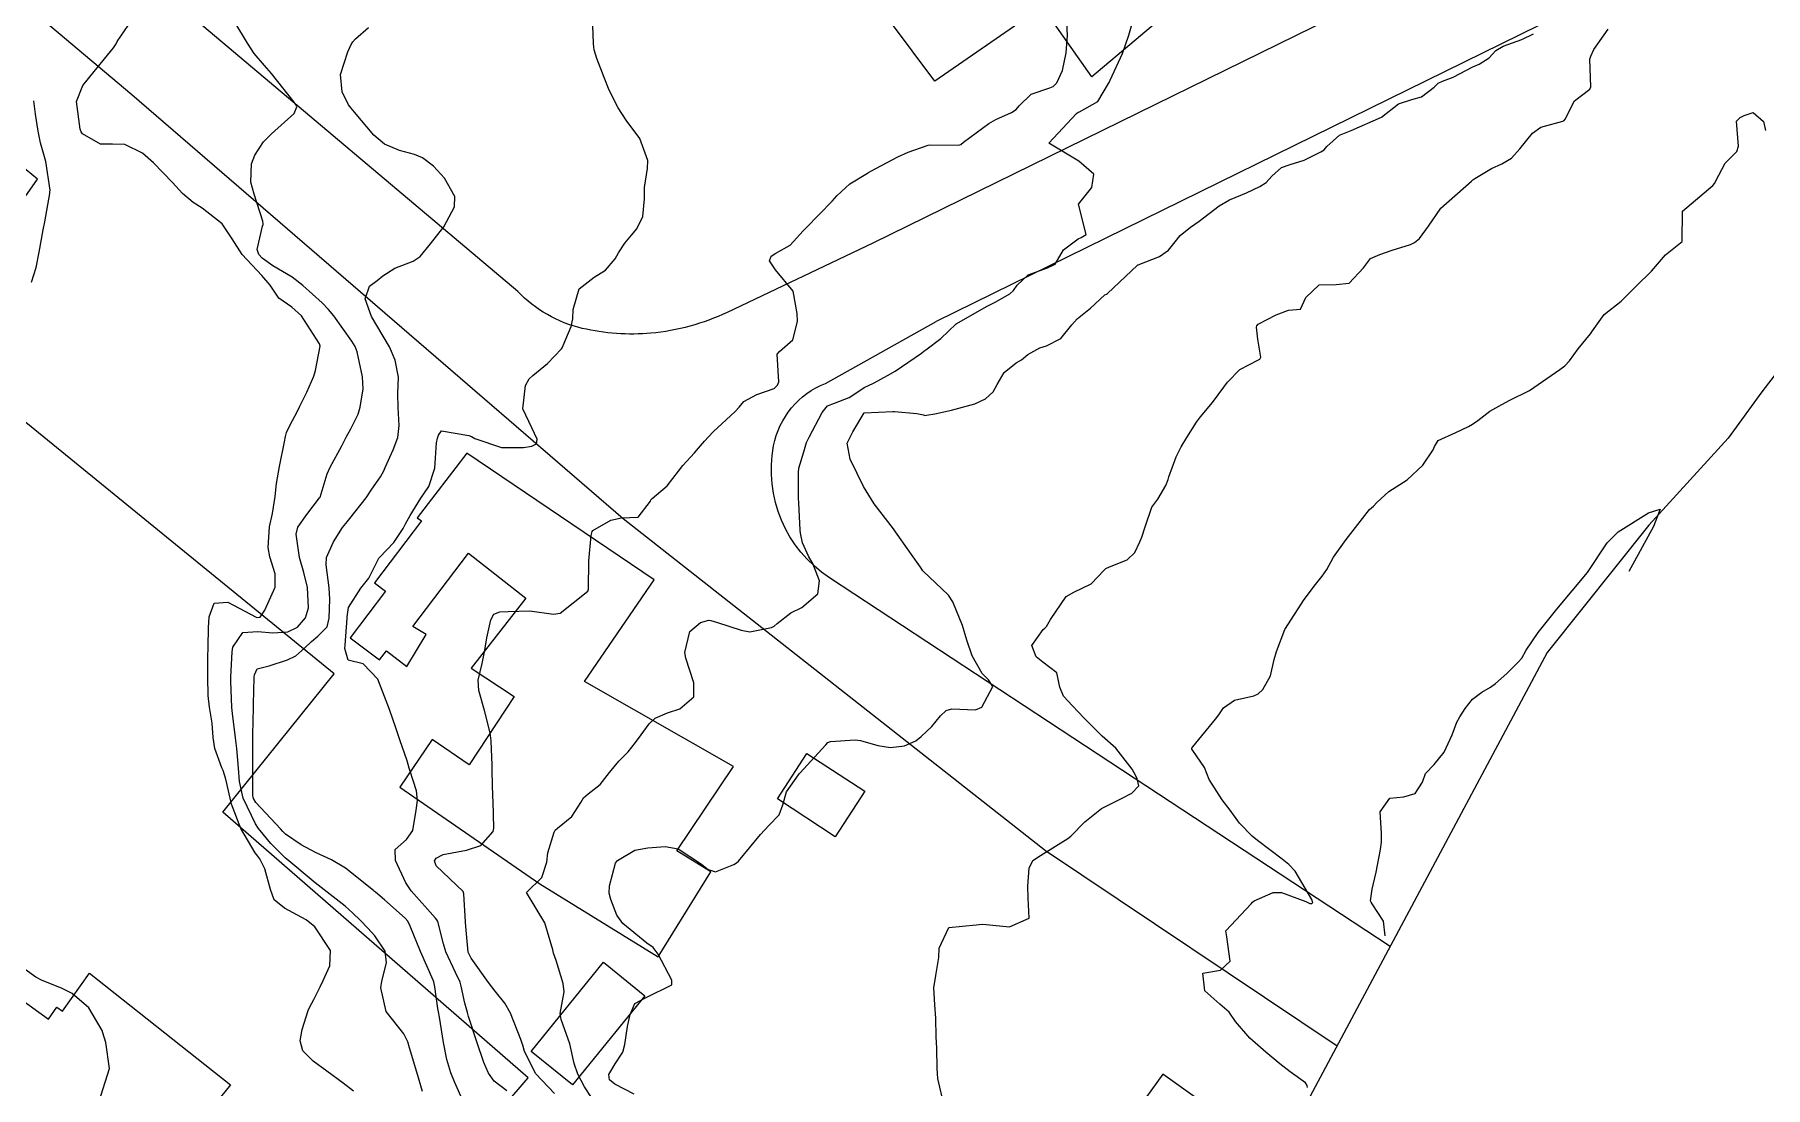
# Model space of a CAD drawing. Header units: metres. Extents: x 298520 to 308411, y 7433745 to 7450750.
# Drawn here: x 300615.8 to 300730.4, y 7446574.8 to 7446644.5 of the extents above; entities that cross this region are included whole.
import ezdxf

# ---------------------------------------------------------------- set-up
doc = ezdxf.new("R2010")
doc.units = ezdxf.units.M
doc.header["$LTSCALE"] = 10
for name, color, linetype in [('Area', 45, 'Continuous'), ('Curvas de Nivel 1m', 11, 'Continuous'), ('Curvas de Nivel 5m', 15, 'Continuous'), ('Edificações', 30, 'Continuous'), ('Vias Primárias', 230, 'Continuous')]:
    doc.layers.add(name, color=color, linetype=linetype)

msp = doc.modelspace()

# ---------------------------------------------------------------- linework, layer by layer
at = {"layer": 'Area'}
msp.add_polyline3d([(300735.27, 7446627.49, 693.64), (300730.15, 7446620.84, 692.67), (300727.91, 7446617.78, 692.66), (300722.66, 7446612.02, 692.78), (300715.94, 7446603.59, 692.84), (300691.58, 7446558, 695.87)], dxfattribs=at)
at = {"layer": 'Curvas de Nivel 1m', "flags": 128}
for points, elevation in [([(300647.04, 7446574.57), (300646.2, 7446575.2), (300645.82, 7446575.73), (300645.52, 7446576.43), (300645.09, 7446577.74), (300644.51, 7446579.49), (300644.43, 7446579.75), (300644.26, 7446580.37), (300644.02, 7446581.5), (300643.95, 7446581.75), (300643.65, 7446582.39), (300643.01, 7446583.77), (300642.84, 7446584.3), (300642.47, 7446585.78), (300642.42, 7446585.88), (300642.33, 7446586), (300640.71, 7446587.8), (300640.35, 7446588.33), (300639.68, 7446589.81), (300639.65, 7446590.53), (300640.39, 7446591.21), (300640.81, 7446591.79), (300641.05, 7446593.15), (300641.12, 7446593.79), (300641.07, 7446594.43), (300640.62, 7446595.8), (300640.58, 7446595.93), (300640.45, 7446596.4), (300639.96, 7446597.8), (300639.69, 7446598.59), (300639.27, 7446599.81), (300638.51, 7446601.82), (300637.53, 7446602.84), (300636.53, 7446603.08), (300636.31, 7446603.85), (300636.33, 7446604.06), (300636.47, 7446605.85), (300636.48, 7446605.94), (300636.57, 7446606.55), (300637.37, 7446607.84), (300637.91, 7446608.51), (300638.57, 7446609.82), (300638.61, 7446609.88), (300639.57, 7446610.86), (300640.18, 7446611.8), (300640.34, 7446612.09), (300640.64, 7446612.66), (300641.34, 7446613.79), (300641.87, 7446614.58), (300642.27, 7446615.78), (300642.38, 7446617.46), (300642.45, 7446617.77), (300642.51, 7446617.97), (300642.71, 7446618.25), (300644.52, 7446617.94), (300644.7, 7446617.87), (300644.92, 7446617.75), (300646.7, 7446617.16), (300648.14, 7446617.15), (300648.7, 7446617.23), (300649, 7446617.4), (300649.05, 7446617.7), (300648.71, 7446618.46), (300648.1, 7446619.71), (300648.29, 7446621.25), (300648.53, 7446621.7), (300648.76, 7446621.92), (300649.74, 7446622.72), (300650.66, 7446623.68), (300650.7, 7446623.75), (300650.78, 7446623.91), (300651.31, 7446625.16), (300651.41, 7446625.67), (300651.44, 7446626.3), (300651.83, 7446627.66), (300652.83, 7446628.43), (300653.58, 7446628.9), (300654.21, 7446629.64), (300654.44, 7446630.05), (300654.86, 7446630.68), (300655.29, 7446631.2), (300655.66, 7446631.62), (300656.05, 7446632.45), (300656.15, 7446633.62), (300656.16, 7446634.36), (300656.36, 7446635.62), (300656.38, 7446636.16), (300655.84, 7446637.62), (300654.95, 7446638.82), (300654.41, 7446639.64), (300653.81, 7446640.81), (300653.48, 7446641.65), (300653.01, 7446642.91), (300652.83, 7446643.48), (300652.81, 7446643.65), (300652.78, 7446643.89), (300652.72, 7446645.65)], 687), ([(300636.89, 7446574.54), (300636.2, 7446575.07), (300635.12, 7446575.86), (300634.21, 7446576.52), (300633.54, 7446577.21), (300633.35, 7446577.88), (300633.5, 7446578.62), (300633.89, 7446579.87), (300633.99, 7446580.13), (300634.26, 7446580.61), (300634.69, 7446581.45), (300634.88, 7446581.86), (300635.32, 7446582.83), (300635.36, 7446583.86), (300634.32, 7446585.42), (300633.75, 7446585.88), (300632.33, 7446586.66), (300631.64, 7446587.2), (300631.39, 7446587.9), (300631.03, 7446589.25), (300630.68, 7446589.92), (300630.55, 7446590.09), (300630.38, 7446590.31), (300629.43, 7446591.93), (300628.82, 7446593.53), (300628.72, 7446593.94), (300628.44, 7446595.19), (300628.27, 7446595.77), (300628.18, 7446595.94), (300627.72, 7446597.22), (300627.61, 7446597.95), (300627.53, 7446598.9), (300627.35, 7446599.96), (300627.27, 7446600.73), (300627.24, 7446601.95), (300627.25, 7446603.24), (300627.26, 7446603.95), (300627.29, 7446605.22), (300627.33, 7446605.95), (300627.67, 7446606.85), (300628.57, 7446606.91), (300630.45, 7446605.92), (300630.56, 7446605.89), (300630.72, 7446605.92), (300631.03, 7446606.38), (300631.71, 7446607.9), (300631.71, 7446608.79), (300631.36, 7446609.91), (300631.24, 7446610.53), (300631.33, 7446611.91), (300631.52, 7446612.78), (300631.71, 7446613.9), (300631.8, 7446614.76), (300632, 7446615.9), (300632.32, 7446617.52), (300632.38, 7446617.89), (300632.45, 7446618.15), (300632.72, 7446618.7), (300633.13, 7446619.48), (300633.34, 7446619.88), (300633.81, 7446620.81), (300634.26, 7446621.87), (300634.37, 7446622.26), (300634.68, 7446623.87), (300634.63, 7446624.01), (300633.45, 7446625.88), (300632.81, 7446626.44), (300631.94, 7446627.03), (300631.37, 7446627.91), (300630.83, 7446628.53), (300629.52, 7446629.93), (300628.86, 7446630.97), (300628.2, 7446631.95), (300626.88, 7446633), (300626.28, 7446633.37), (300625.57, 7446633.98), (300624.9, 7446634.69), (300623.65, 7446636), (300622.93, 7446636.63), (300621.74, 7446637.21), (300620.93, 7446637.23), (300620.13, 7446637.24), (300618.94, 7446637.91), (300618.85, 7446638.06), (300618.79, 7446638.22), (300618.54, 7446640.06), (300618.98, 7446641.13), (300619.72, 7446642.05), (300621.01, 7446643.61), (300621.17, 7446643.87), (300621.25, 7446644.03), (300621.96, 7446645.09)], 684), ([(300644.18, 7446573.82), (300643.59, 7446575.15), (300643.34, 7446575.76), (300643.07, 7446576.63), (300642.85, 7446577.77), (300642.58, 7446579.44), (300642.52, 7446579.78), (300642.48, 7446580), (300642.27, 7446581.44), (300642.21, 7446581.78), (300642.17, 7446581.88), (300641.32, 7446583.79), (300640.65, 7446585.47), (300640.49, 7446585.8), (300640.32, 7446586), (300638.94, 7446587.21), (300638.34, 7446587.71), (300638.28, 7446587.76), (300638.22, 7446587.82), (300636.36, 7446589.31), (300635.43, 7446589.86), (300634.38, 7446590.33), (300633.42, 7446590.84), (300632.39, 7446591.56), (300632.22, 7446591.72), (300632.06, 7446591.9), (300630.42, 7446593.66), (300630.27, 7446593.92), (300630.23, 7446594.12), (300630.22, 7446595.92), (300630.22, 7446596.14), (300630.23, 7446597.92), (300630.23, 7446598.16), (300630.26, 7446599.92), (300630.26, 7446600.16), (300630.31, 7446601.92), (300630.34, 7446602.1), (300630.52, 7446602.49), (300631.31, 7446602.7), (300632.53, 7446603.1), (300633.07, 7446603.35), (300633.67, 7446603.88), (300634.11, 7446604.31), (300634.54, 7446604.66), (300635.14, 7446605.28), (300635.29, 7446605.86), (300635.33, 7446607.11), (300635.29, 7446607.86), (300635.08, 7446609.39), (300635.11, 7446609.87), (300635.57, 7446610.91), (300636.17, 7446611.85), (300636.38, 7446612.11), (300636.64, 7446612.45), (300637.72, 7446613.83), (300638.1, 7446614.39), (300638.67, 7446615.22), (300638.89, 7446615.6), (300638.99, 7446615.82), (300639.51, 7446617), (300639.82, 7446617.81), (300639.92, 7446618.6), (300639.84, 7446619.81), (300639.82, 7446620.73), (300639.86, 7446621.81), (300639.64, 7446622.93), (300639.27, 7446623.82), (300638.79, 7446624.64), (300638.09, 7446625.83), (300637.66, 7446626.99), (300637.95, 7446627.83), (300638.45, 7446628.2), (300638.83, 7446628.52), (300639.62, 7446629.02), (300640.84, 7446629.5), (300641.31, 7446629.79), (300642, 7446630.63), (300642.87, 7446631.77), (300643.57, 7446633.08), (300643.61, 7446633.76), (300642.91, 7446634.99), (300642.18, 7446635.78), (300641.46, 7446636.32), (300640.93, 7446636.56), (300639.93, 7446636.81), (300638.94, 7446637.24), (300638.23, 7446637.83), (300636.96, 7446639.35), (300636.73, 7446639.62), (300636.55, 7446639.85), (300636.13, 7446640.7), (300636.03, 7446641.85), (300636.51, 7446643.35), (300636.73, 7446643.84), (300636.84, 7446644.02), (300637.02, 7446644.21), (300637.89, 7446644.97)], 686), ([(300650.19, 7446574.38), (300648.97, 7446575.69), (300648.22, 7446577.16), (300648.1, 7446577.58), (300648.06, 7446577.7), (300647.98, 7446577.96), (300647.28, 7446579.71), (300646.91, 7446580.37), (300646.27, 7446581.16), (300645.82, 7446581.73), (300644.69, 7446583.35), (300644.49, 7446583.75), (300644.32, 7446585.43), (300644.31, 7446585.73), (300644.31, 7446585.75), (300644.2, 7446587.61), (300644.15, 7446587.75), (300642.37, 7446589.46), (300642.26, 7446589.78), (300642.37, 7446589.97), (300642.82, 7446590.21), (300644.38, 7446590.49), (300645.32, 7446590.8), (300646.15, 7446591.73), (300646.19, 7446591.94), (300646.13, 7446593.73), (300646.12, 7446594.03), (300646.08, 7446595.73), (300646.07, 7446596.11), (300646.01, 7446597.73), (300645.93, 7446598.27), (300645.56, 7446599.74), (300645.18, 7446601.07), (300645.15, 7446601.74), (300645.42, 7446602.85), (300645.59, 7446603.74), (300645.73, 7446604.55), (300645.99, 7446605.74), (300646.18, 7446606.12), (300646.57, 7446606.27), (300647.14, 7446606.29), (300648.57, 7446606.33), (300650.13, 7446606.12), (300650.57, 7446606.19), (300652.41, 7446607.65), (300652.46, 7446607.77), (300652.48, 7446609.65), (300652.63, 7446611.32), (300652.69, 7446611.59), (300652.73, 7446611.65), (300653.92, 7446612.35), (300654.64, 7446612.49), (300655.73, 7446612.53), (300656.56, 7446613.61), (300656.59, 7446613.68), (300656.66, 7446613.77), (300657.66, 7446614.61), (300658.41, 7446615.58), (300658.69, 7446615.95), (300659.46, 7446616.81), (300660.14, 7446617.57), (300660.4, 7446617.86), (300660.71, 7446618.19), (300662.16, 7446619.54), (300662.43, 7446619.83), (300662.73, 7446620.19), (300663.6, 7446620.66), (300664.75, 7446621.05), (300664.97, 7446621.29), (300665.05, 7446621.51), (300664.94, 7446623.34), (300665.09, 7446623.51), (300665.99, 7446624.29), (300666.29, 7446625.5), (300666.27, 7446626.03), (300666, 7446627.5), (300664.84, 7446628.92), (300664.44, 7446629.51), (300664.55, 7446629.81), (300664.85, 7446630.01), (300665.81, 7446630.55), (300666.66, 7446631.49), (300666.77, 7446631.6), (300666.87, 7446631.69), (300668.59, 7446633.46), (300668.73, 7446633.63), (300668.9, 7446633.82), (300669.75, 7446634.62), (300670.92, 7446635.31), (300671, 7446635.36), (300671.14, 7446635.44), (300672.93, 7446636.39), (300673.62, 7446636.71), (300674.94, 7446637.18), (300675.13, 7446637.2), (300676.94, 7446637.16), (300677.1, 7446637.21), (300677.29, 7446637.36), (300678.96, 7446638.61), (300679.43, 7446638.86), (300680.46, 7446639.33), (300680.76, 7446639.52), (300680.97, 7446639.78), (300681.76, 7446640.54), (300682.99, 7446640.97), (300683.23, 7446641.06), (300683.46, 7446641.29), (300683.83, 7446642.12), (300684.09, 7446643.28), (300684.17, 7446644.43), (300684.13, 7446645.28)], 688), ([(300652.65, 7446574.12), (300652.19, 7446574.82), (300651.74, 7446575.66), (300651.51, 7446576.36), (300651.21, 7446577.67), (300650.64, 7446579.28), (300650.57, 7446579.68), (300650.83, 7446581.11), (300650.78, 7446581.67), (300650.3, 7446583.19), (300650.13, 7446583.68), (300650.09, 7446583.9), (300649.56, 7446585.69), (300648.34, 7446587.7), (300649.37, 7446588.68), (300649.69, 7446589.69), (300649.75, 7446590.31), (300650.17, 7446591.68), (300650.25, 7446591.82), (300650.4, 7446591.95), (300651.35, 7446592.73), (300651.94, 7446593.66), (300652.13, 7446593.95), (300652.42, 7446594.23), (300653.23, 7446594.84), (300653.85, 7446595.64), (300654.45, 7446596.39), (300655.08, 7446597), (300655.56, 7446597.62), (300655.95, 7446598.13), (300656.48, 7446598.86), (300656.86, 7446599.23), (300657.69, 7446599.59), (300658.5, 7446599.86), (300659.42, 7446600.65), (300659.42, 7446601.57), (300658.89, 7446603.21), (300658.83, 7446603.58), (300659.16, 7446604.97), (300659.87, 7446605.57), (300660.42, 7446605.71), (300660.56, 7446605.69), (300661, 7446605.56), (300662.56, 7446605.05), (300663.14, 7446604.95), (300664.56, 7446605.23), (300664.75, 7446605.32), (300664.95, 7446605.51), (300665.86, 7446606.21), (300666.57, 7446606.56), (300667.63, 7446607.47), (300667.75, 7446608.32), (300667.31, 7446609.48), (300667.05, 7446609.92), (300666.63, 7446610.83), (300666.48, 7446611.49), (300666.46, 7446611.67), (300666.37, 7446613.49), (300666.36, 7446613.79), (300666.35, 7446615.49), (300666.39, 7446615.79), (300666.7, 7446616.87), (300666.89, 7446617.49), (300667.06, 7446617.84), (300667.92, 7446619.47), (300668.27, 7446619.92), (300668.73, 7446620.09), (300669.72, 7446620.47), (300670.75, 7446621.14), (300670.95, 7446621.24), (300671.36, 7446621.43), (300672.25, 7446621.93), (300672.76, 7446622.2), (300674.51, 7446623.39), (300674.65, 7446623.52), (300674.78, 7446623.62), (300675.79, 7446624.38), (300676.8, 7446625.33), (300676.83, 7446625.35), (300676.85, 7446625.37), (300678.81, 7446626.48), (300679.38, 7446626.77), (300680.35, 7446627.32), (300680.6, 7446627.54), (300680.83, 7446627.9), (300681.56, 7446628.59), (300682.84, 7446629.04), (300683.35, 7446629.29), (300683.91, 7446630.23), (300684.87, 7446630.96), (300685.08, 7446631.05), (300685.4, 7446631.26), (300684.89, 7446633.27), (300685.79, 7446634.37), (300685.92, 7446635.26), (300684.93, 7446636.12), (300682.94, 7446637.3), (300684.76, 7446639.27), (300684.88, 7446639.35), (300684.96, 7446639.38), (300686.17, 7446640.06), (300686.89, 7446641.25), (300686.92, 7446641.32), (300687, 7446641.47), (300687.82, 7446643.24), (300688.24, 7446644.45), (300688.45, 7446645.23)], 689), ([(300676, 7446573.56), (300675.58, 7446575.38), (300675.55, 7446576.04), (300675.51, 7446577.38), (300675.47, 7446578.14), (300675.45, 7446579.38), (300675.38, 7446580.26), (300675.32, 7446581.38), (300675.46, 7446582.2), (300675.66, 7446583.38), (300675.68, 7446584), (300676.32, 7446585.37), (300678.12, 7446585.56), (300678.33, 7446585.58), (300678.57, 7446585.6), (300680.32, 7446585.41), (300681.64, 7446585.99), (300681.56, 7446587.31), (300681.55, 7446588.11), (300681.64, 7446589.31), (300681.88, 7446589.8), (300682.38, 7446590.13), (300684.2, 7446591.27), (300684.39, 7446591.43), (300685.31, 7446592.36), (300686.41, 7446593.25), (300687.74, 7446593.92), (300688.43, 7446594.27), (300688.9, 7446594.76), (300688.79, 7446595.22), (300688.67, 7446595.45), (300688.45, 7446595.86), (300687.36, 7446597.24), (300686.47, 7446598.04), (300685.26, 7446599.26), (300684.5, 7446600.06), (300683.91, 7446600.68), (300683.66, 7446601.28), (300683.46, 7446602.23), (300682.53, 7446602.95), (300682.1, 7446603.3), (300681.81, 7446604.04), (300682.56, 7446605.11), (300682.67, 7446605.19), (300682.77, 7446605.3), (300683.04, 7446605.76), (300684.09, 7446607.28), (300684.59, 7446607.58), (300685.73, 7446608.12), (300686.6, 7446609.03), (300686.71, 7446609.14), (300686.95, 7446609.25), (300688.13, 7446609.72), (300688.62, 7446610.19), (300688.95, 7446610.9), (300689.09, 7446611.22), (300689.32, 7446611.9), (300689.75, 7446613.21), (300690.14, 7446613.73), (300690.67, 7446614.63), (300690.83, 7446615.04), (300690.88, 7446615.2), (300691.36, 7446616.53), (300691.7, 7446617.19), (300692.08, 7446617.81), (300692.72, 7446618.84), (300692.97, 7446619.18), (300693.76, 7446620.14), (300694.52, 7446621.15), (300694.76, 7446621.47), (300695.59, 7446622.32), (300696.77, 7446622.93), (300696.91, 7446622.99), (300696.97, 7446623.13), (300696.78, 7446624.32), (300696.69, 7446625.13), (300696.71, 7446625.21), (300696.8, 7446625.31), (300697.98, 7446625.94), (300698.81, 7446626.25), (300699.6, 7446626.31), (300699.94, 7446627.09), (300700.83, 7446627.92), (300701.96, 7446627.94), (300702.83, 7446628.04), (300703.77, 7446629.05), (300704.24, 7446629.66), (300704.86, 7446629.93), (300705.66, 7446630.22), (300706.87, 7446630.59), (300707.15, 7446630.73), (300707.48, 7446631), (300708.08, 7446631.8), (300708.89, 7446632.99), (300710.91, 7446634.79), (300711, 7446634.87), (300711.14, 7446634.96), (300712.24, 7446635.63), (300712.93, 7446635.93), (300713.56, 7446636.31), (300714.13, 7446636.92), (300714.95, 7446637.97), (300715.51, 7446638.36), (300716.96, 7446638.76), (300717.05, 7446638.8), (300717.12, 7446638.89), (300717.75, 7446640.11), (300718.75, 7446640.87), (300718.82, 7446641.03), (300718.76, 7446642.87), (300718.82, 7446643.07), (300719.02, 7446643.5), (300719.98, 7446644.86)], 691), ([(300615.57, 7446628.1), (300615.87, 7446629.06), (300616.08, 7446630.09), (300616.35, 7446631.57), (300616.45, 7446632.09), (300616.78, 7446633.97), (300616.79, 7446634.08), (300616.8, 7446634.18), (300616.51, 7446636.09), (300616.17, 7446637.33), (300616.01, 7446638.09), (300615.83, 7446639.22), (300615.72, 7446640.1)], 683), ([(300700.05, 7446574.79), (300700.04, 7446574.92), (300699.93, 7446575.08), (300698.92, 7446575.81), (300698.22, 7446576.35), (300697.3, 7446577.12), (300696.24, 7446578.05), (300695.29, 7446579.14), (300694.88, 7446579.77), (300694.26, 7446580.29), (300693.27, 7446581.17), (300693.12, 7446582.34), (300694.29, 7446582.54), (300694.93, 7446583.15), (300694.72, 7446584.75), (300694.66, 7446585.15), (300696.34, 7446586.93), (300696.43, 7446587.04), (300696.53, 7446587.13), (300697.78, 7446587.68), (300698.35, 7446587.68), (300699.95, 7446587.09), (300700.22, 7446586.96), (300700.34, 7446586.97), (300700.41, 7446587.02), (300700.4, 7446587.08), (300700.34, 7446587.22), (300699.24, 7446589.1), (300698.82, 7446589.55), (300698.38, 7446589.89), (300696.76, 7446591.13), (300696.4, 7446591.42), (300695.55, 7446592.29), (300694.94, 7446593.15), (300694.42, 7446593.83), (300693.54, 7446595.17), (300693.24, 7446595.96), (300692.46, 7446597.09), (300692.4, 7446597.18), (300692.4, 7446597.25), (300692.46, 7446597.34), (300693.96, 7446599.16), (300694.18, 7446599.46), (300694.49, 7446599.91), (300695.23, 7446600.42), (300696.51, 7446600.72), (300696.8, 7446600.84), (300697.11, 7446601.12), (300697.6, 7446602.04), (300697.86, 7446603.12), (300698.01, 7446603.65), (300698.56, 7446605.11), (300699.85, 7446607.09), (300700.59, 7446608.08), (300701.04, 7446608.63), (300701.33, 7446609.07), (300701.78, 7446609.9), (300702.63, 7446611.06), (300704.17, 7446613.04), (300704.42, 7446613.27), (300704.66, 7446613.52), (300705.44, 7446614.25), (300706.67, 7446615.01), (300707.7, 7446615.99), (300708.38, 7446616.99), (300708.48, 7446617.22), (300708.71, 7446617.61), (300709.88, 7446618.14), (300710.72, 7446618.54), (300710.98, 7446618.7), (300711.33, 7446618.95), (300712.13, 7446619.55), (300712.74, 7446619.89), (300713.41, 7446620.27), (300714.75, 7446620.92), (300716.77, 7446622.32), (300717.1, 7446622.55), (300717.42, 7446622.88), (300717.98, 7446623.68), (300718.79, 7446624.68), (300718.93, 7446624.87), (300719.71, 7446625.96), (300720.82, 7446626.84), (300721.83, 7446627.83), (300722.84, 7446628.82), (300723.76, 7446629.91), (300724.87, 7446630.8), (300724.89, 7446632.8), (300726.91, 7446634.5), (300727.03, 7446634.65), (300727.08, 7446634.77), (300727.71, 7446635.98), (300728.48, 7446636.75), (300728.59, 7446637.11), (300728.47, 7446638.75), (300728.71, 7446639), (300728.97, 7446639.14), (300729.56, 7446639.33), (300730.25, 7446638.73), (300730.38, 7446638.15)], 692), ([(300705.21, 7446584.83), (300705.1, 7446585.8), (300704.34, 7446586.93), (300704.27, 7446587.04), (300704.24, 7446587.14), (300704.35, 7446587.92), (300704.6, 7446589.04), (300704.89, 7446590.53), (300704.95, 7446591.03), (300704.96, 7446591.59), (300704.87, 7446593.03), (300705.52, 7446593.93), (300706.43, 7446594.02), (300707.19, 7446594.24), (300707.68, 7446595), (300707.87, 7446595.57), (300708.45, 7446596.16), (300709.11, 7446596.98), (300709.63, 7446598.12), (300709.96, 7446598.97), (300710.14, 7446599.32), (300710.5, 7446599.88), (300710.98, 7446600.48), (300711.6, 7446600.95), (300712.17, 7446601.29), (300712.52, 7446601.53), (300713.27, 7446602.18), (300714.02, 7446602.93), (300714.25, 7446603.21), (300714.55, 7446603.73), (300715.34, 7446604.91), (300716.58, 7446606.44), (300718.6, 7446608.87), (300719.9, 7446610.85), (300720.64, 7446611.58), (300722.65, 7446612.82), (300723.41, 7446613.07), (300722.97, 7446611.92), (300721.34, 7446608.94)], 693), ([(300615.61, 7446568.61), (300616.12, 7446568.92), (300617.21, 7446570.07), (300618.15, 7446571.3), (300618.48, 7446571.72), (300618.68, 7446572.05), (300619.25, 7446572.97), (300620.07, 7446574.04), (300620.11, 7446574.11), (300620.19, 7446574.29), (300620.73, 7446576.03), (300620.49, 7446577.77), (300620.4, 7446578.04), (300620.36, 7446578.17), (300620.24, 7446578.55), (300619.36, 7446580.05), (300618.26, 7446581), (300617.55, 7446581.35), (300616.27, 7446581.87), (300615.85, 7446582.09), (300614.29, 7446583.2)], 683)]:
    msp.add_lwpolyline(points, dxfattribs=dict(at, elevation=elevation))
at = {"layer": 'Curvas de Nivel 5m', "flags": 128}
for points, elevation in [([(300641.47, 7446574.51), (300641.08, 7446575.79), (300640.6, 7446577.41), (300640.49, 7446577.8), (300640.23, 7446578.33), (300639.06, 7446579.81), (300638.71, 7446581.37), (300638.77, 7446581.82), (300639.07, 7446583.03), (300638.99, 7446583.81), (300638.31, 7446584.83), (300637.83, 7446585.34), (300637.36, 7446585.83), (300636.83, 7446586.35), (300636.33, 7446586.78), (300634.94, 7446587.86), (300634.35, 7446588.32), (300632.47, 7446589.89), (300632.37, 7446589.98), (300631.42, 7446590.94), (300630.6, 7446591.92), (300630.4, 7446592.23), (300629.59, 7446593.93), (300629.34, 7446595.03), (300629.27, 7446595.93), (300629.16, 7446597.23), (300629.08, 7446597.93), (300628.88, 7446599.54), (300628.84, 7446599.94), (300628.76, 7446601.68), (300628.76, 7446601.94), (300628.86, 7446603.62), (300628.9, 7446603.94), (300629.57, 7446604.91), (300630.55, 7446604.97), (300631.54, 7446604.89), (300632.55, 7446604.95), (300633.18, 7446605.26), (300633.71, 7446605.88), (300633.91, 7446606.54), (300633.84, 7446607.88), (300633.6, 7446608.88), (300633.32, 7446609.88), (300633.1, 7446611.42), (300633.2, 7446611.88), (300633.8, 7446612.72), (300634.65, 7446613.83), (300634.67, 7446613.85), (300634.68, 7446613.87), (300635.14, 7446615.4), (300635.34, 7446615.86), (300636.11, 7446617.26), (300636.41, 7446617.84), (300636.52, 7446618.03), (300636.71, 7446618.38), (300637.19, 7446619.37), (300637.34, 7446619.83), (300637.54, 7446621.03), (300637.49, 7446621.83), (300637.13, 7446623.48), (300637.01, 7446623.84), (300636.78, 7446624.2), (300635.58, 7446625.86), (300635.24, 7446626.3), (300634.81, 7446626.72), (300633.53, 7446627.88), (300632.83, 7446628.42), (300631.56, 7446629.19), (300630.85, 7446629.68), (300630.63, 7446629.92), (300630.52, 7446630.26), (300630.87, 7446631.81), (300630.91, 7446631.92), (300630.92, 7446631.97), (300630.88, 7446632.14), (300630.32, 7446633.93), (300630.1, 7446634.73), (300630.14, 7446635.93), (300630.35, 7446636.51), (300630.94, 7446637.38), (300631.47, 7446637.91), (300632.96, 7446639.27), (300633.15, 7446639.7), (300633.05, 7446639.89), (300632.96, 7446640.01), (300631.47, 7446641.91), (300631, 7446642.45), (300630.31, 7446643.23), (300629.88, 7446643.93), (300629.03, 7446645.32)], 685), ([(300655.48, 7446574.33), (300654.2, 7446575), (300653.85, 7446575.29), (300653.79, 7446575.64), (300654.21, 7446576.34), (300654.72, 7446577.12), (300654.85, 7446577.62), (300655.04, 7446578.82), (300655.2, 7446579.62), (300655.53, 7446580.35), (300656.26, 7446580.75), (300657.96, 7446581.58), (300657.97, 7446581.89), (300657.06, 7446583.6), (300656.74, 7446584.04), (300656.31, 7446584.34), (300654.73, 7446585.63), (300654.33, 7446586.2), (300653.93, 7446587.22), (300653.81, 7446587.64), (300653.85, 7446588.13), (300654.23, 7446589.63), (300654.37, 7446589.82), (300655.51, 7446590.49), (300656.38, 7446590.65), (300657.53, 7446590.74), (300658.38, 7446590.59), (300659.94, 7446589.56), (300660.37, 7446589.22), (300660.86, 7446589.06), (300662.08, 7446589.54), (300662.26, 7446589.65), (300662.38, 7446589.76), (300663.83, 7446591.52), (300664.4, 7446592.12), (300665.08, 7446592.83), (300665.32, 7446593.5), (300665.57, 7446594.35), (300666.36, 7446595.49), (300666.4, 7446595.54), (300666.44, 7446595.6), (300668.17, 7446597.46), (300668.3, 7446597.62), (300668.47, 7446597.68), (300670.12, 7446597.79), (300670.47, 7446597.75), (300671.61, 7446597.43), (300672.46, 7446597.29), (300673.38, 7446597.41), (300674.12, 7446597.74), (300674.47, 7446598.01), (300675.18, 7446598.69), (300675.75, 7446599.38), (300676.14, 7446599.73), (300676.5, 7446599.84), (300678.07, 7446599.78), (300678.5, 7446599.97), (300679.23, 7446601.34), (300678.93, 7446601.76), (300678.52, 7446602.19), (300677.85, 7446603.36), (300677.51, 7446604.4), (300677.22, 7446605.36), (300676.58, 7446606.94), (300676.3, 7446607.37), (300674.6, 7446608.99), (300674.43, 7446609.22), (300674.32, 7446609.39), (300673.57, 7446610.45), (300672.9, 7446611.42), (300672.79, 7446611.57), (300672.64, 7446611.76), (300671.36, 7446613.43), (300670.67, 7446614.58), (300670.25, 7446615.44), (300669.77, 7446616.37), (300669.58, 7446617.45), (300669.96, 7446618.19), (300670.7, 7446619.44), (300672.6, 7446619.54), (300672.72, 7446619.54), (300674.2, 7446619.4), (300674.64, 7446619.31), (300674.72, 7446619.28), (300674.83, 7446619.29), (300675.38, 7446619.38), (300676.48, 7446619.62), (300676.73, 7446619.69), (300678.03, 7446620.05), (300678.74, 7446620.37), (300679.24, 7446620.84), (300679.52, 7446621.33), (300679.97, 7446622.12), (300680.77, 7446622.76), (300681.13, 7446622.96), (300681.54, 7446623.31), (300682.33, 7446623.75), (300682.78, 7446623.89), (300683.72, 7446624.36), (300684.45, 7446625.28), (300684.81, 7446625.67), (300685.7, 7446626.37), (300686.64, 7446627.25), (300686.76, 7446627.31), (300686.82, 7446627.35), (300688.8, 7446629.22), (300688.82, 7446629.24), (300688.84, 7446629.25), (300690.27, 7446629.79), (300690.86, 7446630.22), (300691.3, 7446630.76), (300691.64, 7446631.19), (300692.32, 7446631.74), (300692.88, 7446632.13), (300694.21, 7446633.16), (300694.9, 7446633.55), (300696.02, 7446634.02), (300696.91, 7446634.44), (300697.33, 7446634.7), (300697.69, 7446635.12), (300698.34, 7446635.7), (300698.92, 7446635.89), (300699.84, 7446636.18), (300700.94, 7446636.73), (300701.16, 7446636.86), (300701.35, 7446637.08), (300702.19, 7446637.83), (300702.95, 7446638.15), (300704.96, 7446639.03), (300706.08, 7446639.91), (300706.98, 7446640.19), (300707.61, 7446640.38), (300708.44, 7446641), (300708.71, 7446641.28), (300709, 7446641.4), (300709.7, 7446641.68), (300711.01, 7446642.36), (300711.42, 7446642.54), (300712.1, 7446642.95), (300712.53, 7446643.43), (300713.02, 7446643.72), (300714.26, 7446644.16), (300715.03, 7446644.53)], 690)]:
    msp.add_lwpolyline(points, dxfattribs=dict(at, elevation=elevation))
at = {"layer": 'Edificações'}
for points in [[(300669.61, 7446658.02), (300679.11, 7446664.49), (300691.81, 7446646.77), (300685.78, 7446641.69), (300682.51, 7446646.33), (300675.39, 7446641.4), (300667.88, 7446651.48), (300672.04, 7446654.24)], [(300644.4, 7446616.77), (300641.11, 7446612.5), (300641.39, 7446612.29), (300638.28, 7446608.2), (300639.02, 7446607.63), (300636.68, 7446604.56), (300638.61, 7446603.09), (300639.07, 7446603.69), (300640.42, 7446602.66), (300641.7, 7446604.78), (300640.81, 7446605.31), (300644.5, 7446610.16), (300648.31, 7446607.18), (300644.68, 7446602.55), (300647.54, 7446600.67), (300644.54, 7446596.14), (300642.1, 7446597.82), (300639.95, 7446594.67), (300649.24, 7446588.27), (300657.06, 7446583.44), (300660.56, 7446589.05), (300658.31, 7446590.45), (300662.06, 7446596.03), (300652.18, 7446601.67), (300656.79, 7446608.4)], [(300666.92, 7446596.9), (300670.76, 7446594.4), (300668.79, 7446591.38), (300664.96, 7446593.89)], [(300648.66, 7446577.17), (300653.44, 7446583.07), (300656.18, 7446580.85), (300651.39, 7446574.95)]]:
    msp.add_lwpolyline(points, close=True, dxfattribs=at)
for points in [[(300645.37, 7446571.82), (300648.45, 7446575.41), (300628.23, 7446593.02), (300635.61, 7446602.17), (300608.48, 7446624.25), (300615.96, 7446634.92), (300611.44, 7446638.62)], [(300610.27, 7446583.95), (300616.69, 7446579.3), (300617.25, 7446580.1), (300617.62, 7446579.83), (300619.4, 7446582.34), (300628.74, 7446574.96), (300620.75, 7446565.11)], [(300698.11, 7446570.21), (300690.48, 7446575.67), (300675.47, 7446554.82)]]:
    msp.add_lwpolyline(points, dxfattribs=at)
at = {"layer": 'Vias Primárias'}
for points in [[(300754.91, 7446671.78), (300720.2, 7446654.72, -0.264041), (300717.48, 7446655.72, -0.02473), (300713.79, 7446660.55), (300675.89, 7446715.56), (300671.1, 7446712.47), (300701.86, 7446667.98), (300711.55, 7446653.66, -0.291827), (300712.24, 7446651.13), (300712.13, 7446650.75), (300671.29, 7446630.68), (300661.63, 7446626.1, -0.088169), (300656.59, 7446624.72, -0.080854), (300652.04, 7446625.04, -0.145327), (300647.77, 7446627.48), (300631.32, 7446641.35), (300601.15, 7446666.76), (300589.81, 7446676.24), (300563.54, 7446698.28, -0.376841), (300562.3, 7446706.4), (300581.06, 7446732.55), (300591.2, 7446745.57, 0.022366), (300594.01, 7446748.76, -0.027938)], [(300490.13, 7446434.5), (300492.35, 7446476.45, -0.035357), (300492.94, 7446481.19, -0.000426), (300493.39, 7446483.48), (300494.75, 7446507.84, -0.078835), (300494.98, 7446512.03), (300496.18, 7446525.51), (300498.79, 7446546.38, -0.047046), (300500.64, 7446554.75, 0.038426), (300502.09, 7446560.79, -0.05556), (300504.78, 7446570.51, 0.018505), (300507.34, 7446577.67), (300512.04, 7446591.78), (300522.1, 7446620.47), (300530.43, 7446644.17), (300542.07, 7446674.22, -0.069875), (300551.19, 7446690.56, -0.116369), (300554.51, 7446693.3, -0.21833), (300558.62, 7446693.42, -0.079432), (300561, 7446691.93), (300585.64, 7446671.26), (300596.97, 7446661.78), (300622.21, 7446640.53)]]:
    msp.add_lwpolyline(points, format="xyb", dxfattribs=at)
for points in [[(300808.6, 7446691.52), (300793.97, 7446684.01), (300757.8, 7446665.95), (300675.48, 7446625.5)], [(300622.21, 7446640.53), (300654.75, 7446612.45), (300682.72, 7446590.47), (300702.02, 7446577.53)]]:
    msp.add_lwpolyline(points, dxfattribs=at)
at = {"layer": 'Vias Primárias', "elevation": 694.13}
msp.add_lwpolyline([(300705.53, 7446584.11), (300684.52, 7446597.93), (300668.4, 7446608.53, -0.30395), (300664.71, 7446617.27, -0.256244), (300668.14, 7446621.4), (300675.48, 7446625.5)], format="xyb", dxfattribs=at)

doc.saveas('drawing.dxf')
